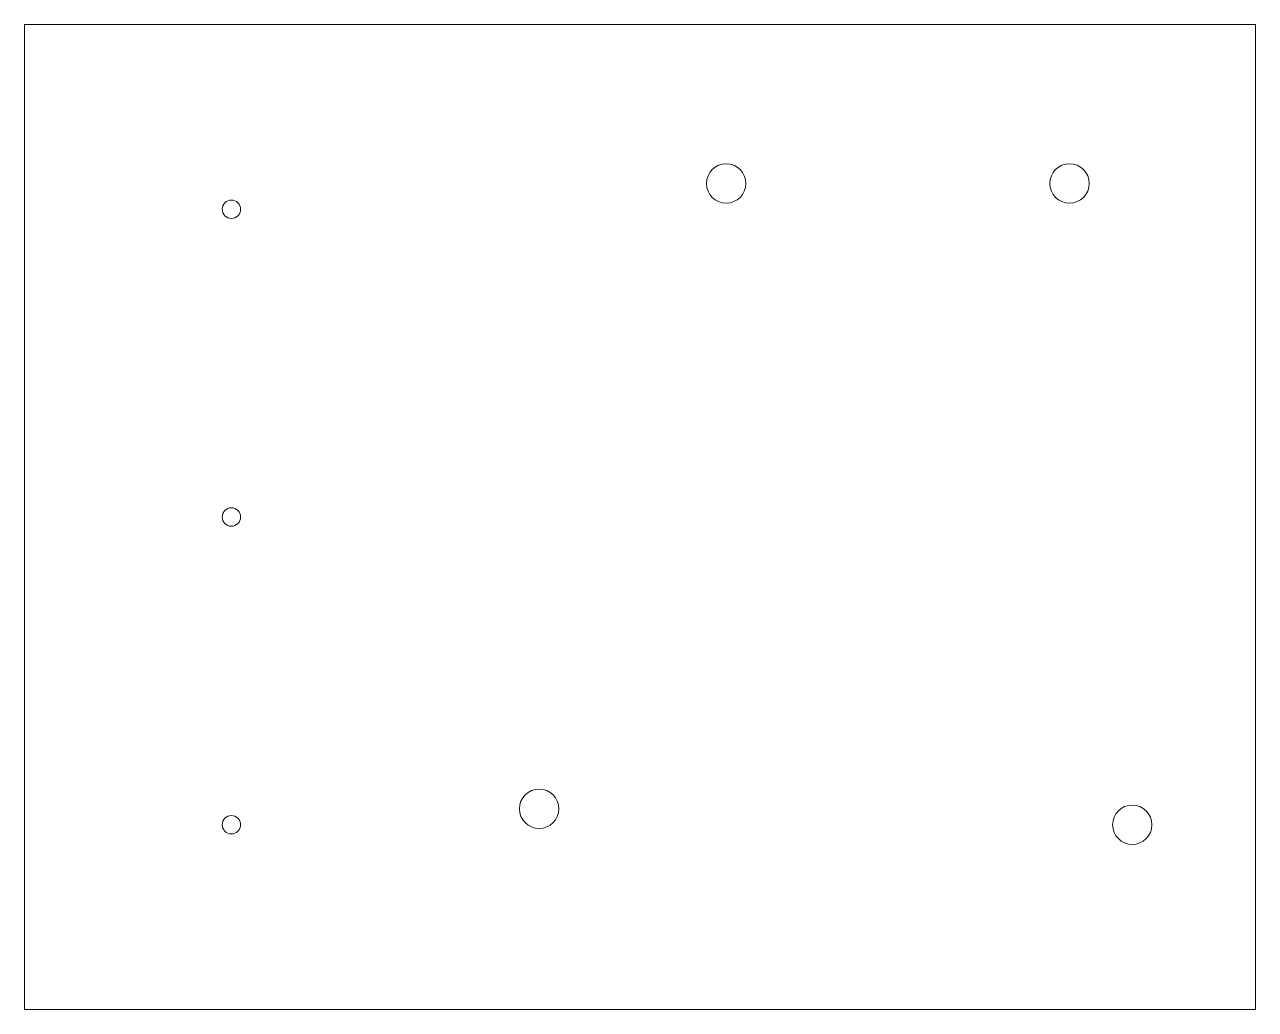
# Model space of a CAD drawing. Header units: millimetres. Extents: x -100 to 0, y 0 to 80.
import ezdxf

# ---------------------------------------------------------------- set-up
doc = ezdxf.new("R2010")
doc.units = ezdxf.units.MM

msp = doc.modelspace()

# ---------------------------------------------------------------- linework, layer by layer
at = {"color": 7, "linetype": 'Continuous', "lineweight": 15}
for p, q in [((-100, 80), (-100, 0)), ((0, 80), (-100, 80)), ((0, 0), (0, 80)), ((-100, 0), (0, 0))]:
    msp.add_line(p, q, dxfattribs=at)
for centre, radius in [((-43, 67.1), 1.6), ((-15.1, 67.1), 1.6), ((-83.2, 65), 0.75), ((-83.2, 40), 0.75), ((-58.2, 16.3), 1.6), ((-10, 15), 1.6), ((-83.2, 15), 0.75)]:
    msp.add_circle(centre, radius, dxfattribs=at)

doc.saveas('drawing.dxf')
